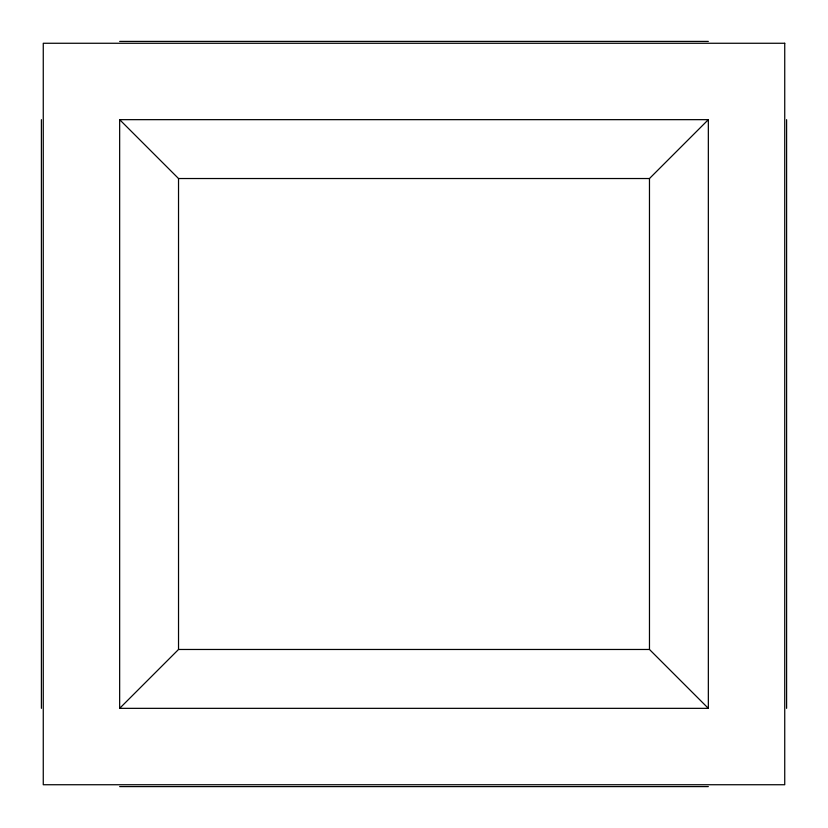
<?xml version="1.0" encoding="UTF-8"?>
<svg xmlns="http://www.w3.org/2000/svg" width="828" height="828" viewBox="0 0 828 828"><rect width="100%" height="100%" fill="white"/><g stroke="black" fill="none" stroke-linecap="round" stroke-linejoin="round"><path stroke-width="1.24" d="M119.656 708.344L178.527 649.473L649.473 649.473L708.344 708.344L708.344 119.656L119.656 119.656L119.656 708.344L708.344 708.344M119.656 119.656L178.527 178.527L649.473 178.527L708.344 119.656M119.656 41.4L708.344 41.4M119.656 786.6L708.344 786.6M786.6 119.656L786.6 708.344M649.473 178.527L649.473 649.473M178.527 178.527L178.527 649.473M41.4 119.656L41.4 708.344M784.737 43.263L43.263 43.263L43.263 784.737L784.737 784.737L784.737 43.263"/></g></svg>
